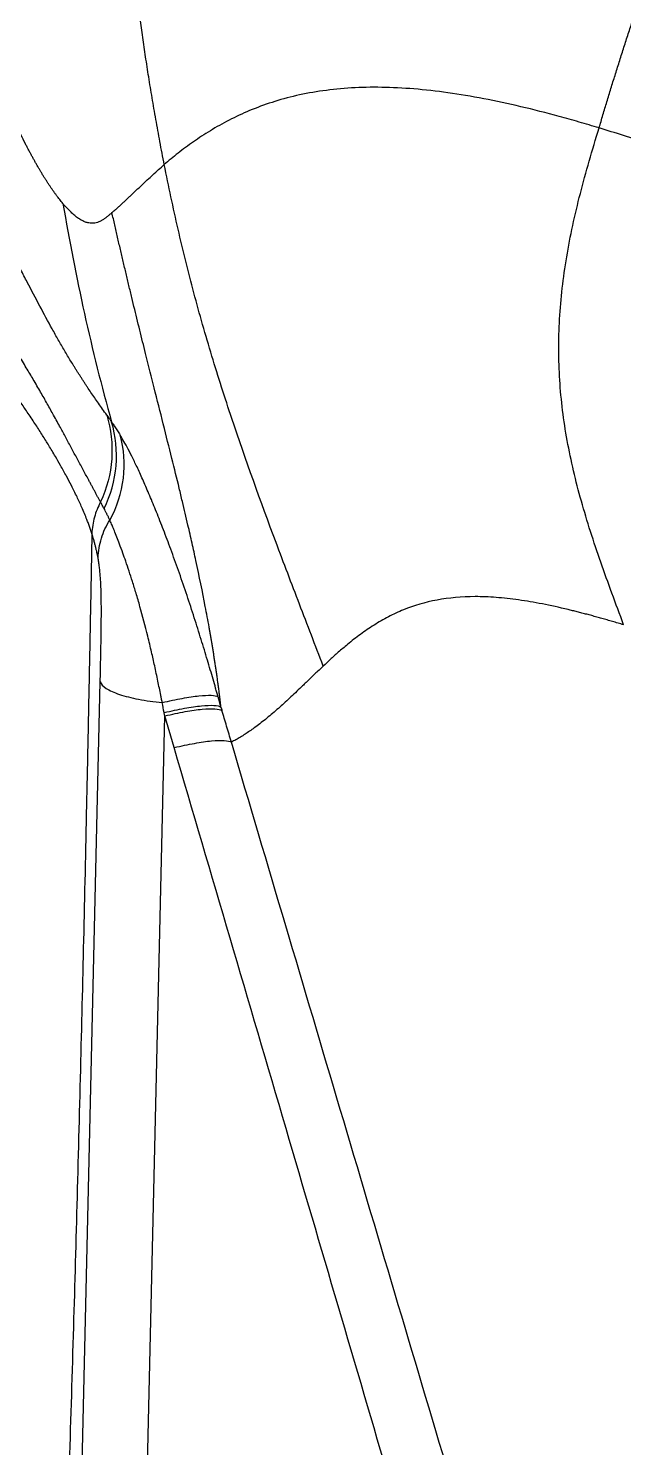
# Model space of a CAD drawing. Extents: x 0 to 84, y -21 to 126.
# Drawn here: x 10.22 to 13.6, y 46.51 to 54.56 of the extents above; entities that cross this region are included whole.
import ezdxf

# ---------------------------------------------------------------- set-up
doc = ezdxf.new("R2010")
doc.units = 0
doc.header["$MEASUREMENT"] = 0
doc.layers.add('1', color=4, linetype='Continuous')

# ---------------------------------------------------------------- blocks, each defined once
blk = doc.blocks.new('PRODIGY')
at = {"layer": '1', "color": 3, "linetype": 'Continuous', "lineweight": 25}
for p, q in [((10.4178, 41.694), (10.6276, 50.8518)), ((10.8057, 42.4345), (10.9941, 50.6585)), ((11.0471, 50.4785), (10.9941, 50.6585))]:
    blk.add_line(p, q, dxfattribs=at)
for points, knots in [([(10.9915, 53.7861), (10.9872, 53.808), (10.9787, 53.8513), (10.9665, 53.9158), (10.9547, 53.9793), (10.9434, 54.0419), (10.9327, 54.1035), (10.9223, 54.1642), (10.9124, 54.2239), (10.903, 54.2826), (10.8939, 54.3403), (10.8853, 54.397), (10.877, 54.4527), (10.8691, 54.5075), (10.8616, 54.5612), (10.8544, 54.614), (10.8476, 54.6658), (10.8411, 54.7165), (10.835, 54.7662), (10.8291, 54.815), (10.8235, 54.8627), (10.8182, 54.9094), (10.8132, 54.9551), (10.8085, 54.9998), (10.804, 55.0435), (10.7997, 55.0862), (10.7957, 55.1278), (10.7919, 55.1684), (10.7883, 55.208), (10.7849, 55.2466), (10.7817, 55.2842), (10.7788, 55.3207), (10.7759, 55.3562), (10.7733, 55.3907), (10.7708, 55.4242), (10.7685, 55.4566), (10.7663, 55.488), (10.7643, 55.5183), (10.7624, 55.5477), (10.7606, 55.576), (10.759, 55.6033), (10.7574, 55.6295), (10.756, 55.6548), (10.7547, 55.6789), (10.7535, 55.7021), (10.7523, 55.7242), (10.7513, 55.7453), (10.7503, 55.7654), (10.7494, 55.7844), (10.7486, 55.8024), (10.7479, 55.8194), (10.7472, 55.8353), (10.7466, 55.8502), (10.746, 55.864), (10.7438, 55.9208), (10.7404, 56.0207), (10.7371, 56.1642), (10.7353, 56.3077), (10.735, 56.4512), (10.7363, 56.5947), (10.7391, 56.7381), (10.7435, 56.8814), (10.7494, 57.0246), (10.7567, 57.1677), (10.7657, 57.3107), (10.7761, 57.4535), (10.7881, 57.5962), (10.8016, 57.7387), (10.8166, 57.881), (10.8331, 58.023), (10.8511, 58.1648), (10.8706, 58.3064), (10.8917, 58.4477), (10.9142, 58.5887), (10.9383, 58.7293), (10.9637, 58.8697), (10.9819, 58.963), (10.991, 59.0097)], [0, 0, 0, 0, 0.012651, 0.025107, 0.037368, 0.049433, 0.061303, 0.072976, 0.084455, 0.095737, 0.106823, 0.117714, 0.128408, 0.138907, 0.14921, 0.159316, 0.169226, 0.17894, 0.188458, 0.197779, 0.206904, 0.215833, 0.224565, 0.233101, 0.241441, 0.249584, 0.25753, 0.26528, 0.272834, 0.280191, 0.287351, 0.294315, 0.301082, 0.307653, 0.314027, 0.320204, 0.326185, 0.331969, 0.337557, 0.342948, 0.348142, 0.35314, 0.35794, 0.362545, 0.366952, 0.371163, 0.375177, 0.378995, 0.382616, 0.38604, 0.389268, 0.392299, 0.395133, 0.39777, 0.400211, 0.427509, 0.454807, 0.482103, 0.509398, 0.53669, 0.563981, 0.591269, 0.618553, 0.645835, 0.673112, 0.700385, 0.727654, 0.754917, 0.782175, 0.809428, 0.836674, 0.863913, 0.891146, 0.918371, 0.945589, 0.972799, 1, 1, 1, 1]), ([(10.4158, 53.5652), (10.4128, 53.5688), (10.4067, 53.576), (10.3977, 53.5873), (10.3886, 53.599), (10.3795, 53.6111), (10.3704, 53.6235), (10.3612, 53.6364), (10.352, 53.6496), (10.3427, 53.6632), (10.3334, 53.6771), (10.3241, 53.6915), (10.3148, 53.7061), (10.3054, 53.7212), (10.2961, 53.7365), (10.2867, 53.7521), (10.2774, 53.7679), (10.2681, 53.784), (10.2588, 53.8004), (10.2495, 53.817), (10.2403, 53.8338), (10.231, 53.8509), (10.2218, 53.8682), (10.2126, 53.8857), (10.1888, 53.9317), (10.151, 54.0085), (10.1001, 54.1194), (10.0506, 54.2346), (10.0133, 54.3264), (9.9816, 54.4069), (9.9589, 54.4661), (9.9329, 54.5355), (9.907, 54.6062), (9.8683, 54.7139), (9.8238, 54.8422), (9.7749, 54.9875), (9.7302, 55.1231), (9.6901, 55.2469), (9.6604, 55.3392), (9.646, 55.3841), (9.6416, 55.3979)], [0, 0, 0, 0, 0.010248, 0.020501, 0.030766, 0.041052, 0.051367, 0.06172, 0.072115, 0.082556, 0.093047, 0.103587, 0.114172, 0.124797, 0.135452, 0.146125, 0.156802, 0.167485, 0.178181, 0.188895, 0.19963, 0.210389, 0.221174, 0.231985, 0.242818, 0.305327, 0.368201, 0.431256, 0.494487, 0.514737, 0.55781, 0.586309, 0.621156, 0.664976, 0.74773, 0.809815, 0.874015, 0.939337, 0.981312, 1, 1, 1, 1]), ([(13.4592, 53.9939), (13.4665, 54.0186), (13.4812, 54.0683), (13.5037, 54.1427), (13.5265, 54.2174), (13.5497, 54.2923), (13.5733, 54.3674), (13.5974, 54.4427), (13.6218, 54.5182), (13.6466, 54.5939), (13.6635, 54.6443), (13.6719, 54.6696)], [0, 0, 0, 0, 0.109277, 0.219013, 0.329206, 0.439858, 0.550969, 0.662538, 0.774566, 0.887053, 1, 1, 1, 1]), ([(13.4592, 53.9939), (13.421, 54.0054), (13.383, 54.0166), (13.3078, 54.0383), (13.2705, 54.0488), (13.1595, 54.079), (13.0868, 54.0975), (12.8718, 54.1482), (12.7335, 54.175), (12.4697, 54.2121), (12.344, 54.2224), (12.1069, 54.226), (11.9955, 54.2192), (11.7877, 54.19), (11.6915, 54.1675), (11.5142, 54.1106), (11.4331, 54.0761), (11.3219, 54.0188), (11.2865, 53.9989), (11.2359, 53.968), (11.2194, 53.9576), (11.1873, 53.9365), (11.1717, 53.9259), (11.126, 53.8939), (11.0971, 53.8724), (11.056, 53.8401), (11.0426, 53.8292), (11.0165, 53.8077), (11.0038, 53.7969), (10.9915, 53.7861)], [0, 0, 0, 0, 0.03125, 0.03125, 0.0625, 0.0625, 0.125, 0.125, 0.25, 0.25, 0.375, 0.375, 0.5, 0.5, 0.625, 0.625, 0.75, 0.75, 0.8125, 0.8125, 0.84375, 0.84375, 0.875, 0.875, 0.9375, 0.9375, 0.96875, 0.96875, 1, 1, 1, 1]), ([(13.5985, 51.1752), (13.5535, 51.2956), (13.5096, 51.4136), (13.4283, 51.6469), (13.3909, 51.7622), (13.3265, 51.9917), (13.2993, 52.1059), (13.2578, 52.3345), (13.2434, 52.4488), (13.2286, 52.6785), (13.2283, 52.7938), (13.2415, 53.0263), (13.2552, 53.1434), (13.2952, 53.3804), (13.3215, 53.5002), (13.3841, 53.7438), (13.4203, 53.8675), (13.4592, 53.9939)], [0, 0, 0, 0, 0.125, 0.125, 0.25, 0.25, 0.375, 0.375, 0.5, 0.5, 0.625, 0.625, 0.75, 0.75, 0.875, 0.875, 1, 1, 1, 1]), ([(16.0849, 52.6447), (15.9616, 52.733), (15.8402, 52.8169), (15.6009, 52.9766), (15.483, 53.0523), (15.25, 53.1959), (15.1349, 53.2636), (14.9073, 53.3912), (14.7947, 53.4511), (14.5731, 53.5626), (14.464, 53.6142), (14.2498, 53.7095), (14.1448, 53.7532), (13.9908, 53.8134), (13.94, 53.8325), (13.8397, 53.8691), (13.7902, 53.8866), (13.6929, 53.9198), (13.645, 53.9356), (13.551, 53.9658), (13.5049, 53.9801), (13.4592, 53.9939)], [0, 0, 0, 0, 0.125, 0.125, 0.25, 0.25, 0.375, 0.375, 0.5, 0.5, 0.625, 0.625, 0.75, 0.75, 0.8125, 0.8125, 0.875, 0.875, 0.9375, 0.9375, 1, 1, 1, 1]), ([(10.6942, 53.5135), (10.6994, 53.518), (10.7096, 53.5268), (10.7249, 53.5405), (10.7403, 53.5544), (10.7556, 53.5684), (10.7709, 53.5826), (10.7863, 53.5969), (10.8016, 53.6112), (10.817, 53.6257), (10.8374, 53.645), (10.8632, 53.6693), (10.8945, 53.6987), (10.9262, 53.728), (10.9583, 53.7571), (10.9805, 53.7765), (10.9915, 53.7861)], [0, 0, 0, 0, 0.057364, 0.114163, 0.170397, 0.226067, 0.281173, 0.335714, 0.389692, 0.443105, 0.495954, 0.600662, 0.703405, 0.804195, 0.903078, 1, 1, 1, 1]), ([(11.8937, 50.9415), (11.8484, 51.0584), (11.8034, 51.1753), (11.7139, 51.4089), (11.6695, 51.5256), (11.5383, 51.8761), (11.4535, 52.11), (11.3354, 52.4633), (11.2976, 52.5814), (11.2256, 52.8189), (11.1915, 52.9381), (11.1274, 53.178), (11.0975, 53.2987), (11.0416, 53.5413), (11.0157, 53.6634), (10.9915, 53.7861)], [0, 0, 0, 0, 0.125, 0.125, 0.25, 0.25, 0.5, 0.5, 0.625, 0.625, 0.75, 0.75, 0.875, 0.875, 1, 1, 1, 1]), ([(10.4158, 53.5652), (10.4523, 53.356), (10.4927, 53.1478), (10.5838, 52.7343), (10.6346, 52.529), (10.6924, 52.3257)], [0, 0, 0, 0, 0.5, 0.5, 1, 1, 1, 1]), ([(10.6942, 53.5135), (10.6919, 53.5115), (10.6896, 53.5095), (10.6851, 53.5057), (10.6829, 53.5038), (10.6765, 53.4983), (10.6724, 53.4949), (10.6642, 53.4883), (10.6602, 53.4851), (10.6519, 53.479), (10.6475, 53.4759), (10.6383, 53.4701), (10.6334, 53.4672), (10.6258, 53.4635), (10.6233, 53.4623), (10.6181, 53.4601), (10.6156, 53.4591), (10.6078, 53.4565), (10.6026, 53.4551), (10.5917, 53.4533), (10.586, 53.4528), (10.5743, 53.453), (10.5683, 53.4536), (10.5561, 53.456), (10.55, 53.4577), (10.5375, 53.4622), (10.5311, 53.4651), (10.518, 53.472), (10.5113, 53.4761), (10.4975, 53.4855), (10.4904, 53.4908), (10.4762, 53.5025), (10.4691, 53.5088), (10.4545, 53.5227), (10.4471, 53.5302), (10.4317, 53.5467), (10.4237, 53.5557), (10.4158, 53.5652)], [0, 0, 0, 0, 0.03125, 0.03125, 0.0625, 0.0625, 0.125, 0.125, 0.1875, 0.1875, 0.25, 0.25, 0.3125, 0.3125, 0.34375, 0.34375, 0.375, 0.375, 0.4375, 0.4375, 0.5, 0.5, 0.5625, 0.5625, 0.625, 0.625, 0.6875, 0.6875, 0.75, 0.75, 0.8125, 0.8125, 0.875, 0.875, 0.9375, 0.9375, 1, 1, 1, 1]), ([(11.3131, 50.7088), (11.3121, 50.7177), (11.3101, 50.7353), (11.3068, 50.7617), (11.3036, 50.7879), (11.3002, 50.8138), (11.2968, 50.8394), (11.2933, 50.8648), (11.2898, 50.8898), (11.2862, 50.9145), (11.2826, 50.9389), (11.279, 50.9629), (11.2753, 50.9866), (11.2716, 51.0099), (11.2679, 51.0328), (11.2642, 51.0554), (11.2605, 51.0776), (11.2569, 51.0994), (11.2532, 51.1207), (11.2495, 51.1417), (11.2403, 51.1936), (11.2167, 51.3212), (11.184, 51.4807), (11.1492, 51.6385), (11.1237, 51.75), (11.0992, 51.8542), (11.0689, 51.9798), (11.0333, 52.1249), (10.9856, 52.3151), (10.9365, 52.5093), (10.8985, 52.6606), (10.8726, 52.7645), (10.8562, 52.8308), (10.8397, 52.8974), (10.8233, 52.9645), (10.8069, 53.0319), (10.7906, 53.0998), (10.7744, 53.168), (10.7582, 53.2365), (10.742, 53.3053), (10.726, 53.3745), (10.71, 53.4439), (10.6995, 53.4903), (10.6942, 53.5135)], [0, 0, 0, 0, 0.013587, 0.026887, 0.039905, 0.052645, 0.065108, 0.077298, 0.089217, 0.100867, 0.112249, 0.123365, 0.134216, 0.144804, 0.155131, 0.165201, 0.175013, 0.184572, 0.193878, 0.202933, 0.21174, 0.260635, 0.363399, 0.4002, 0.437473, 0.485032, 0.510686, 0.567587, 0.631625, 0.69704, 0.752586, 0.772859, 0.793178, 0.813549, 0.833977, 0.854467, 0.875023, 0.895651, 0.916354, 0.937137, 0.958003, 0.978956, 1, 1, 1, 1]), ([(10.6649, 52.3648), (10.6566, 52.3765), (10.6486, 52.3879), (10.633, 52.4101), (10.6254, 52.421), (10.6031, 52.453), (10.5889, 52.4736), (10.5683, 52.5039), (10.5615, 52.5139), (10.5515, 52.5289), (10.5482, 52.5339), (10.5416, 52.5439), (10.5383, 52.5488), (10.5318, 52.5587), (10.5286, 52.5636), (10.5222, 52.5734), (10.519, 52.5784), (10.5127, 52.5882), (10.5095, 52.5931), (10.5032, 52.6029), (10.5001, 52.6078), (10.4939, 52.6177), (10.4908, 52.6226), (10.4846, 52.6324), (10.4816, 52.6373), (10.4725, 52.652), (10.4664, 52.6618), (10.4485, 52.6912), (10.4367, 52.711), (10.4132, 52.751), (10.4015, 52.7713), (10.3781, 52.8125), (10.3664, 52.8333), (10.3315, 52.8965), (10.3082, 52.9396), (10.2612, 53.0279), (10.2375, 53.073), (10.2072, 53.1308), (10.2011, 53.1425), (10.1888, 53.1659), (10.1826, 53.1777), (10.1639, 53.2132), (10.1512, 53.2373), (10.1253, 53.2862), (10.1121, 53.311), (10.0851, 53.361), (10.0714, 53.3862), (10.0573, 53.4118)], [0, 0, 0, 0, 0.03125, 0.03125, 0.0625, 0.0625, 0.125, 0.125, 0.15625, 0.15625, 0.171875, 0.171875, 0.1875, 0.1875, 0.203125, 0.203125, 0.21875, 0.21875, 0.234375, 0.234375, 0.25, 0.25, 0.265625, 0.265625, 0.28125, 0.28125, 0.3125, 0.3125, 0.375, 0.375, 0.4375, 0.4375, 0.5, 0.5, 0.625, 0.625, 0.75, 0.75, 0.78125, 0.78125, 0.8125, 0.8125, 0.875, 0.875, 0.9375, 0.9375, 1, 1, 1, 1]), ([(10.6292, 51.872), (10.6265, 51.8769), (10.6211, 51.8869), (10.613, 51.902), (10.6047, 51.9173), (10.5963, 51.9331), (10.5877, 51.9491), (10.5788, 51.9655), (10.5698, 51.9823), (10.5531, 52.0134), (10.5285, 52.059), (10.4967, 52.1178), (10.4644, 52.1777), (10.433, 52.2357), (10.3994, 52.2979), (10.3648, 52.3613), (10.3275, 52.4286), (10.289, 52.4965), (10.2493, 52.5646), (10.2071, 52.6352), (10.164, 52.7054), (10.1248, 52.7677), (10.0922, 52.8183), (10.0663, 52.8576), (10.041, 52.8953), (10.024, 52.9201), (10.0157, 52.9321)], [0, 0, 0, 0, 0.013457, 0.027514, 0.042138, 0.057309, 0.073025, 0.089303, 0.10618, 0.123706, 0.184129, 0.248203, 0.3094, 0.372905, 0.428714, 0.497801, 0.560277, 0.622786, 0.689021, 0.748009, 0.813166, 0.873672, 0.907803, 0.940299, 0.971025, 1, 1, 1, 1]), ([(10.5802, 51.6925), (10.579, 51.6963), (10.5766, 51.7039), (10.5728, 51.7152), (10.5689, 51.7265), (10.5648, 51.7379), (10.5606, 51.7494), (10.5563, 51.7609), (10.5488, 51.7802), (10.5379, 51.8073), (10.5194, 51.8507), (10.4949, 51.9038), (10.4657, 51.9626), (10.4347, 52.0215), (10.4043, 52.0765), (10.3711, 52.134), (10.3372, 52.1907), (10.3004, 52.2499), (10.2616, 52.3102), (10.2215, 52.3707), (10.1778, 52.4346), (10.1333, 52.4985), (10.0931, 52.555), (10.0617, 52.5987), (10.039, 52.6301), (10.0167, 52.6611), (9.9947, 52.6915), (9.9799, 52.7121), (9.9727, 52.7221)], [0, 0, 0, 0, 0.00801, 0.016302, 0.024874, 0.033724, 0.04285, 0.052251, 0.061925, 0.091271, 0.123085, 0.181505, 0.247545, 0.306032, 0.371989, 0.428628, 0.497149, 0.559741, 0.622376, 0.690569, 0.747845, 0.814376, 0.873612, 0.901325, 0.92779, 0.953039, 0.9771, 1, 1, 1, 1]), ([(10.6649, 52.3648), (10.6893, 52.2848), (10.6988, 52.2), (10.6867, 52.0321), (10.665, 51.9489), (10.6292, 51.872)], [0, 0, 0, 0, 0.5, 0.5, 1, 1, 1, 1]), ([(10.6649, 52.3648), (10.6703, 52.357), (10.6793, 52.3443), (10.6887, 52.3309), (10.6924, 52.3257)], [0, 0, 0, 0, 0.608277, 1, 1, 1, 1]), ([(10.6496, 51.8345), (10.6869, 51.9107), (10.71, 51.9935), (10.7246, 52.161), (10.7161, 52.2457), (10.6924, 52.3257)], [0, 0, 0, 0, 0.5, 0.5, 1, 1, 1, 1]), ([(10.6924, 52.3257), (10.6943, 52.3228), (10.6983, 52.3171), (10.7044, 52.3082), (10.711, 52.2985), (10.718, 52.2879), (10.7255, 52.2764), (10.7331, 52.2643), (10.7384, 52.2557), (10.741, 52.2514)], [0, 0, 0, 0, 0.133408, 0.26769, 0.40211, 0.554498, 0.704851, 0.85325, 1, 1, 1, 1]), ([(10.6819, 51.7695), (10.7225, 51.8435), (10.7488, 51.9246), (10.769, 52.0892), (10.7629, 52.1727), (10.741, 52.2513)], [0, 0, 0, 0, 0.5, 0.5, 1, 1, 1, 1]), ([(11.2966, 50.767), (11.296, 50.7691), (11.2955, 50.771), (11.2944, 50.775), (11.2938, 50.777), (11.2921, 50.783), (11.2909, 50.787), (11.2875, 50.7991), (11.2851, 50.8073), (11.278, 50.8322), (11.2731, 50.8492), (11.258, 50.9014), (11.2473, 50.9377), (11.2248, 51.0132), (11.213, 51.0525), (11.1881, 51.1329), (11.1752, 51.174), (11.1484, 51.2573), (11.1346, 51.2994), (11.1062, 51.3839), (11.0916, 51.4262), (11.0624, 51.5094), (11.0477, 51.5503), (11.0193, 51.6278), (11.0055, 51.6647), (10.9783, 51.7356), (10.965, 51.7696), (10.9388, 51.8351), (10.926, 51.8666), (10.9009, 51.9263), (10.8889, 51.9545), (10.8658, 52.0068), (10.8548, 52.0312), (10.8337, 52.0767), (10.8236, 52.0978), (10.8043, 52.1368), (10.7952, 52.1547), (10.7779, 52.1874), (10.7698, 52.2022), (10.7546, 52.2288), (10.7476, 52.2407), (10.741, 52.2514)], [0, 0, 0, 0, 0.003906, 0.003906, 0.007813, 0.007813, 0.015625, 0.015625, 0.03125, 0.03125, 0.0625, 0.0625, 0.125, 0.125, 0.1875, 0.1875, 0.25, 0.25, 0.3125, 0.3125, 0.375, 0.375, 0.4375, 0.4375, 0.5, 0.5, 0.5625, 0.5625, 0.625, 0.625, 0.6875, 0.6875, 0.75, 0.75, 0.8125, 0.8125, 0.875, 0.875, 0.9375, 0.9375, 1, 1, 1, 1]), ([(10.6292, 51.872), (10.6147, 51.8444), (10.6031, 51.8155), (10.5865, 51.7554), (10.5815, 51.7243), (10.5802, 51.6925)], [0, 0, 0, 0, 0.5, 0.5, 1, 1, 1, 1]), ([(10.6496, 51.8345), (10.6478, 51.8378), (10.6443, 51.8443), (10.6391, 51.8537), (10.6341, 51.8629), (10.6308, 51.869), (10.6292, 51.872)], [0, 0, 0, 0, 0.252463, 0.503257, 0.752401, 1, 1, 1, 1]), ([(10.6819, 51.7695), (10.681, 51.7716), (10.6776, 51.7791), (10.6729, 51.7892), (10.668, 51.7993), (10.6627, 51.8099), (10.6565, 51.8217), (10.6518, 51.8305), (10.6496, 51.8345)], [0, 0, 0, 0, 0.078632, 0.290886, 0.416268, 0.526416, 0.782306, 1, 1, 1, 1]), ([(10.9795, 50.7338), (10.978, 50.7415), (10.9753, 50.7558), (10.9673, 50.7964), (10.9548, 50.8583), (10.9375, 50.9398), (10.9183, 51.025), (10.8914, 51.1374), (10.8617, 51.2501), (10.8318, 51.3524), (10.811, 51.4199), (10.7913, 51.4807), (10.7731, 51.5344), (10.7547, 51.5862), (10.7376, 51.6325), (10.7216, 51.6746), (10.7104, 51.7028), (10.7025, 51.7221), (10.6971, 51.7349), (10.692, 51.7471), (10.6868, 51.7588), (10.6836, 51.7659), (10.682, 51.7695)], [0, 0, 0, 0, 0.018148, 0.033591, 0.096022, 0.163977, 0.22511, 0.295641, 0.427347, 0.489711, 0.546677, 0.599934, 0.65428, 0.703001, 0.765176, 0.819582, 0.876038, 0.899802, 0.922772, 0.948702, 0.97444, 1, 1, 1, 1]), ([(10.5802, 51.6925), (10.5794, 51.6459), (10.5777, 51.5528), (10.5751, 51.4137), (10.5724, 51.2754), (10.5698, 51.138), (10.5671, 51.0015), (10.5644, 50.8658), (10.5617, 50.731), (10.559, 50.5971), (10.5563, 50.4641), (10.5535, 50.3319), (10.5462, 49.9875), (10.5342, 49.4423), (10.5161, 48.685), (10.4968, 47.9373), (10.4753, 47.177), (10.4522, 46.4311), (10.4309, 45.8085), (10.413, 45.3227), (10.3985, 44.9529), (10.3835, 44.5886), (10.3674, 44.2228), (10.3504, 43.8597), (10.3321, 43.4941), (10.3127, 43.1349), (10.2955, 42.8404), (10.2813, 42.6115), (10.2701, 42.4385), (10.2585, 42.2687), (10.2418, 42.0357), (10.2199, 41.7531), (10.1983, 41.5055), (10.183, 41.3446), (10.1742, 41.2564), (10.1654, 41.1704), (10.1544, 41.0681), (10.1422, 40.9616), (10.1287, 40.8518), (10.1158, 40.7541), (10.1026, 40.6606), (10.0902, 40.579), (10.0788, 40.5094), (10.0701, 40.4597), (10.063, 40.4212), (10.0575, 40.3925), (10.052, 40.3644), (10.0482, 40.3464), (10.0463, 40.3373)], [0, 0, 0, 0, 0.010725, 0.02139, 0.031994, 0.042538, 0.053022, 0.063446, 0.073809, 0.084113, 0.094358, 0.104542, 0.114667, 0.174008, 0.230965, 0.291173, 0.349359, 0.410635, 0.469093, 0.499654, 0.529245, 0.560155, 0.590257, 0.621323, 0.652835, 0.685034, 0.716261, 0.732512, 0.748245, 0.764725, 0.78096, 0.816057, 0.849732, 0.859698, 0.869596, 0.879753, 0.889622, 0.90611, 0.919268, 0.932308, 0.945839, 0.959246, 0.969253, 0.979147, 0.984296, 0.989487, 0.994721, 1, 1, 1, 1]), ([(10.6152, 51.5557), (10.6146, 51.5585), (10.6135, 51.5642), (10.6118, 51.5724), (10.6101, 51.5806), (10.6084, 51.5886), (10.6058, 51.6001), (10.6023, 51.6148), (10.5976, 51.6333), (10.5923, 51.6527), (10.5864, 51.6729), (10.5824, 51.6858), (10.5802, 51.6925)], [0, 0, 0, 0, 0.048662, 0.098025, 0.148097, 0.198886, 0.2504, 0.371483, 0.500285, 0.655531, 0.822084, 1, 1, 1, 1]), ([(10.6276, 50.8518), (10.6281, 50.8731), (10.6291, 50.9153), (10.6305, 50.9788), (10.6317, 51.0398), (10.6328, 51.0993), (10.6335, 51.1548), (10.634, 51.2084), (10.6341, 51.2575), (10.6338, 51.3151), (10.6327, 51.3679), (10.6308, 51.4137), (10.6288, 51.4457), (10.6263, 51.4758), (10.6238, 51.4993), (10.6215, 51.5172), (10.6195, 51.5306), (10.6174, 51.5436), (10.6159, 51.5516), (10.6152, 51.5557)], [0, 0, 0, 0, 0.081823, 0.161952, 0.24365, 0.314469, 0.38747, 0.452501, 0.514334, 0.570015, 0.666939, 0.71302, 0.759049, 0.811005, 0.866857, 0.897651, 0.930051, 0.964142, 1, 1, 1, 1]), ([(13.5985, 51.1752), (13.5879, 51.1784), (13.5668, 51.1847), (13.5357, 51.1938), (13.5052, 51.2027), (13.4753, 51.2112), (13.4461, 51.2193), (13.4175, 51.2272), (13.3895, 51.2347), (13.362, 51.2419), (13.3352, 51.2488), (13.3089, 51.2554), (13.2414, 51.2718), (13.137, 51.2947), (13.0235, 51.3141), (12.9375, 51.3249), (12.8539, 51.3327), (12.7144, 51.3381), (12.5339, 51.3217), (12.3766, 51.2746), (12.2621, 51.2214), (12.1808, 51.1743), (12.1168, 51.1303), (12.0675, 51.093), (12.0254, 51.0592), (11.9806, 51.0209), (11.9348, 50.9799), (11.9069, 50.9538), (11.8937, 50.9415)], [0, 0, 0, 0, 0.0120227, 0.0239037, 0.0356453, 0.0472491, 0.0587162, 0.0700473, 0.0812425, 0.0923019, 0.1032248, 0.1140106, 0.1246582, 0.1871925, 0.2480938, 0.2786861, 0.3093973, 0.3705568, 0.493032, 0.6166471, 0.6791473, 0.7422252, 0.8059384, 0.838003, 0.8700975, 0.9181161, 0.9613396, 1, 1, 1, 1]), ([(11.8937, 50.9415), (11.8856, 50.9339), (11.8697, 50.9188), (11.8463, 50.8965), (11.8238, 50.8749), (11.8021, 50.8539), (11.781, 50.8336), (11.7448, 50.7988), (11.6947, 50.7513), (11.6299, 50.6925), (11.5661, 50.6386), (11.5144, 50.599), (11.4757, 50.5718), (11.4495, 50.5544), (11.4235, 50.5382), (11.3977, 50.5231), (11.3805, 50.514), (11.372, 50.5094)], [0, 0, 0, 0, 0.043498, 0.085933, 0.127338, 0.167742, 0.207172, 0.245651, 0.372857, 0.494821, 0.622575, 0.746556, 0.798307, 0.849535, 0.900235, 0.950395, 1, 1, 1, 1]), ([(10.6276, 50.8518), (10.6318, 50.8392), (10.6434, 50.8266), (10.6803, 50.8025), (10.7056, 50.791), (10.7679, 50.7702), (10.8048, 50.7608), (10.8869, 50.745), (10.9321, 50.7385), (10.9795, 50.7338)], [0, 0, 0, 0, 0.25, 0.25, 0.5, 0.5, 0.75, 0.75, 1, 1, 1, 1]), ([(10.9795, 50.7338), (11.0195, 50.7434), (11.0577, 50.7515), (11.1279, 50.7644), (11.1599, 50.7692), (11.2154, 50.775), (11.2389, 50.7761), (11.2757, 50.7743), (11.2889, 50.7716), (11.2966, 50.767)], [0, 0, 0, 0, 0.25, 0.25, 0.5, 0.5, 0.75, 0.75, 1, 1, 1, 1]), ([(10.9905, 50.6773), (11.0308, 50.687), (11.0696, 50.6952), (11.141, 50.7081), (11.1736, 50.7127), (11.2301, 50.7183), (11.2541, 50.7191), (11.2917, 50.7168), (11.3053, 50.7137), (11.3131, 50.7088)], [0, 0, 0, 0, 0.25, 0.25, 0.5, 0.5, 0.75, 0.75, 1, 1, 1, 1]), ([(10.9941, 50.6585), (11.0347, 50.6681), (11.0736, 50.6763), (11.1453, 50.6892), (11.1781, 50.6939), (11.2351, 50.6993), (11.2592, 50.7001), (11.2971, 50.6976), (11.3107, 50.6944), (11.3186, 50.6893)], [0, 0, 0, 0, 0.25, 0.25, 0.5, 0.5, 0.75, 0.75, 1, 1, 1, 1]), ([(11.372, 50.5094), (11.3632, 50.5392), (11.3542, 50.5694), (11.3408, 50.6147), (11.3363, 50.6297), (11.3275, 50.6597), (11.323, 50.6745), (11.3186, 50.6893)], [0, 0, 0, 0, 0.5, 0.5, 0.75, 0.75, 1, 1, 1, 1]), ([(11.0471, 50.4785), (11.0876, 50.4882), (11.1265, 50.4964), (11.1983, 50.5092), (11.2311, 50.5139), (11.2881, 50.5193), (11.3123, 50.5201), (11.3503, 50.5177), (11.364, 50.5145), (11.372, 50.5094)], [0, 0, 0, 0, 0.25, 0.25, 0.5, 0.5, 0.75, 0.75, 1, 1, 1, 1]), ([(12.6102, 46.3413), (12.4033, 47.036), (12.1966, 47.7309), (11.7839, 49.1204), (11.5779, 49.8149), (11.372, 50.5094)], [0, 0, 0, 0, 0.5, 0.5, 1, 1, 1, 1]), ([(12.2745, 46.3046), (12.077, 46.9757), (11.6677, 48.367), (11.2587, 49.7584), (11.0471, 50.4785)], [0, 0, 0, 0, 0.482409, 1, 1, 1, 1])]:
    blk.add_open_spline(points, degree=3, knots=knots, dxfattribs=at)
for points in [[(10.6152, 51.5557), (10.6166, 51.5928), (10.6295, 51.667), (10.6616, 51.7367), (10.6819, 51.7695)], [(10.9905, 50.6773), (10.9868, 50.6962), (10.9832, 50.715), (10.9795, 50.7338)], [(11.3131, 50.7088), (11.3076, 50.7282), (11.3022, 50.7476), (11.2966, 50.767)], [(10.9941, 50.6585), (10.9929, 50.6647), (10.9917, 50.671), (10.9905, 50.6773)], [(11.3131, 50.7088), (11.315, 50.7023), (11.3168, 50.6958), (11.3186, 50.6893)]]:
    blk.add_open_spline(points, degree=3, dxfattribs=at)

msp = doc.modelspace()

# ---------------------------------------------------------------- block references
at = {"layer": '1'}
msp.add_blockref('PRODIGY', (0, 0), dxfattribs=at)

doc.saveas('drawing.dxf')
